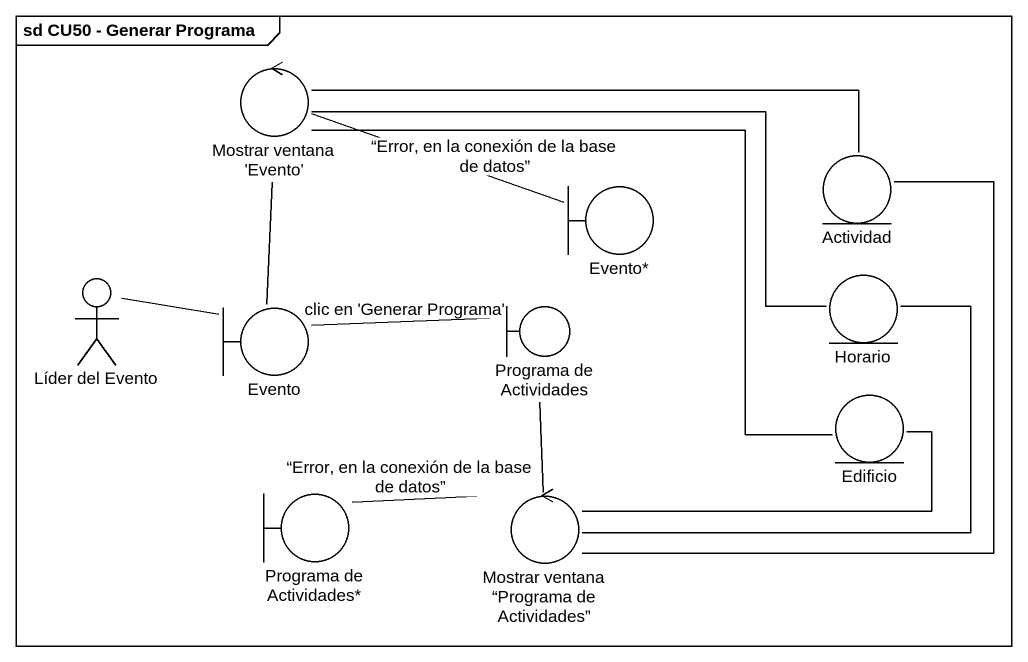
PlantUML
@startuml
mainframe sd CU50 - Generar Programa
control "Mostrar ventana 'Evento'" as Mostrar_ventana_Evento
boundary "Evento*" as Evento
entity Actividad
actor "Líder del Evento" as Líder_del_Evento
entity Horario
boundary "Evento" as Evento_2
boundary "Programa de Actividades" as Programa_de_Actividades
entity Edificio
boundary "Programa de Actividades*" as Programa_de_Actividades_2
control "Mostrar ventana “Programa de Actividades”" as Mostrar_ventana_Programa_de
Mostrar_ventana_Evento -right- Evento : “Error, en la conexión de la base de datos”
Mostrar_ventana_Evento -right- Actividad
Mostrar_ventana_Evento -right- Horario
Mostrar_ventana_Evento -- Evento_2
Mostrar_ventana_Evento -right- Edificio
Líder_del_Evento -right- Evento_2
Evento_2 -right- Programa_de_Actividades : clic en 'Generar Programa'
Programa_de_Actividades -- Mostrar_ventana_Programa_de
Mostrar_ventana_Programa_de -up- Actividad
Mostrar_ventana_Programa_de -up- Horario
Mostrar_ventana_Programa_de -right- Edificio
Mostrar_ventana_Programa_de -left- Programa_de_Actividades_2 : “Error, en la conexión de la base de datos”
@enduml
